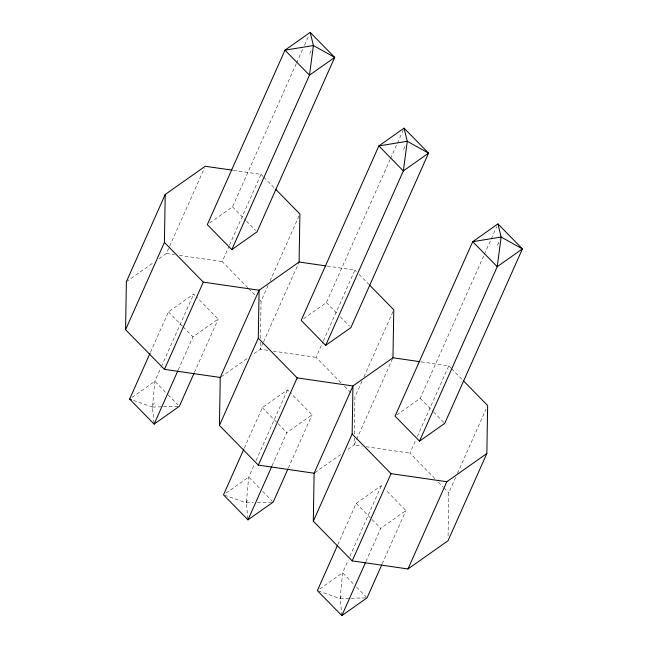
<?xml version="1.0" encoding="UTF-8"?>
<svg xmlns="http://www.w3.org/2000/svg" width="648" height="648" viewBox="0 0 648 648"><rect width="100%" height="100%" fill="white"/><g stroke="black" fill="none" stroke-linecap="round" stroke-linejoin="round"><path stroke-width="0.49" stroke-dasharray="3.24 2.43" d="M260.383 342.249L260.261 349.248L252.914 354.432M260.447 338.248L261.063 301.255L268.426 284.723M354.245 437.999L354.132 445.006L345.967 450.757M354.318 434.006L354.934 397.005L361.884 381.397M448.084 535.758L448.805 492.764L455.755 477.147M154.022 423.087L152.418 407.066L154.84 381.324L160.971 367.554M247.892 518.846L246.281 502.824L248.711 477.082L254.429 464.227M341.861 615.6L340.151 598.582L342.581 572.84L348.3 559.977M159.043 258.674L166.39 253.49L169.258 247.066M169.663 246.151L204.412 168.099M150.474 352.277L168.464 311.874L193.679 294.095L195.777 296.241M161.376 366.638L193.679 294.095M209.741 222.92L232.519 206.866L296.217 63.788M296.63 62.864L302.794 49.013M304.439 45.32L308.958 35.17M133.423 400.432L152.418 407.066L154.321 402.797M309.785 53.679L311.801 49.151M247.876 287.793L222.183 261.589L229.133 245.981M229.538 245.057L261.023 174.353L233.126 170.311M178.241 369.919L192.958 336.863L218.174 319.083L196.474 296.954M194.465 372.341L218.174 319.083M270.062 281.054L299.903 214.018M263.12 342.816L260.261 349.248L268.231 350.406M263.534 341.901L298.696 262.934M244.345 448.027L262.335 407.624L287.55 389.853L289.648 391.991M256.065 460.558L287.55 389.853M303.612 318.67L326.381 302.616L390.088 159.538M390.501 158.614L403.242 129.997M224.443 495.185L246.281 502.824L248.184 498.547M403.655 149.429L405.672 144.909M341.051 382.838L316.054 357.34L323.004 341.731M323.409 340.816L354.893 270.111L326.997 266.061M272.111 465.669L286.829 432.613L312.044 414.841L290.344 392.704M288.328 468.099L312.044 414.841M363.925 376.804L393.773 309.776M392.558 358.692L354.132 445.006L362.102 446.156M337.811 544.701L356.206 503.383L381.413 485.603L382.814 487.029M349.936 556.308L381.413 485.603M396.673 415.004L420.252 398.374L483.959 255.296M484.364 254.372L496.7 226.679M318.314 590.944L340.151 598.582L342.055 594.305M497.526 245.187L499.94 239.76M434.913 478.597L409.925 453.098L415.643 440.243M417.28 436.566L448.756 365.869L420.868 361.819M365.982 561.427L380.7 528.371L405.915 510.592L385.617 489.888M382.199 563.849L405.915 510.592M457.391 473.477L486.008 409.204M126.376 281.71L154.143 262.132M132.071 397.386L154.84 381.324L167.435 394.178M221.065 376.885L248.832 357.307M225.933 493.136L248.711 477.082L259.905 488.503M314.928 472.643L341.885 453.64M319.804 588.894L342.581 572.84L353.776 584.261M152.418 407.066L162.389 406.79M163.385 406.766L178.338 406.345M246.281 502.824L253.263 502.629M257.248 502.516L272.209 502.095M340.151 598.582L350.123 598.298M351.119 598.274L366.079 597.853M166.39 253.49L174.361 254.648M179.342 255.369L222.183 261.589M273.213 351.127L316.054 357.34M366.088 446.739L409.925 453.098M261.023 174.353L263.104 176.483M263.801 177.188L274.906 188.519M354.893 270.111L356.279 271.528M359.057 274.363L368.777 284.278M448.756 365.869L450.846 367.991M451.535 368.696L462.648 380.028M232.519 206.866L245.811 220.425M246.515 221.146L255.612 230.421M326.381 302.616L337.584 314.045M340.378 316.896L349.483 326.179M420.252 398.374L432.848 411.221M433.553 411.934L444.05 422.65M248.565 288.506L254.818 294.881M259.678 299.838L261.063 301.255M344.517 386.378L351.459 393.466M438.388 482.136L443.248 487.094M443.945 487.798L448.805 492.764M168.464 311.874L182.461 326.147M183.165 326.867L192.958 336.863M262.335 407.624L286.829 432.613M356.206 503.383L380.7 528.371M168.14 394.891L177.933 404.887M262.707 491.362L272.5 501.358M356.578 587.112L366.371 597.108"/><path stroke-width="0.97" d="M326.001 265.915L299.101 262.019L259.087 290.231L220.247 377.46L164.454 369.368L125.574 329.702L126.376 281.71L165.216 194.473L205.23 166.261L232.13 170.165M125.574 329.702L164.414 242.474L165.216 194.473M419.872 361.673L392.971 357.769L352.949 385.981L314.118 473.218L258.325 465.118L219.445 425.461L220.247 377.46M219.445 425.461L258.285 338.224L259.087 290.231L203.294 282.131L164.414 242.474M299.101 262.019L299.903 214.018L275.603 189.232M463.344 380.741L487.644 405.526L486.842 453.527L448.003 540.756L407.981 568.968L352.196 560.876L313.316 521.211L314.118 473.218M313.316 521.211L352.148 433.982L352.949 385.981L297.165 377.889L258.285 338.224M392.971 357.769L393.773 309.776L369.473 284.982M194.052 373.256L179.334 406.312L154.127 424.092L129.624 399.103L150.069 353.192M164.454 369.368L203.294 282.131M154.127 424.092L177.836 370.834M231.798 249.626L309.477 75.16L313.413 45.538L310.19 32.4L284.982 50.171L207.303 224.637L231.798 249.626L257.013 231.854L334.684 57.389L310.19 32.4M243.94 448.943L223.495 494.861L247.99 519.842L273.205 502.07L287.923 469.014M258.325 465.118L297.165 377.889M247.99 519.842L271.706 466.584M325.669 345.384L403.348 170.918L407.284 141.288L404.06 128.158L378.853 145.93L301.174 320.396L325.669 345.384L350.884 327.605L428.555 153.139L404.06 128.158M337.397 545.616L317.366 590.611L341.861 615.6L367.076 597.829L381.794 564.764M352.196 560.876L391.036 473.648L352.148 433.982M341.861 615.6L365.577 562.343M419.54 441.134L497.219 266.676L501.147 237.047L497.931 223.908L472.716 241.688L395.045 416.146L419.54 441.134L444.747 423.363L522.426 248.897L497.931 223.908M407.981 568.968L446.82 481.739L486.842 453.527M391.036 473.648L446.82 481.739M129.624 399.103L131.528 399.767M334.684 57.389L309.477 75.16L284.982 50.171L313.413 45.538L334.684 57.389M428.555 153.139L403.348 170.918L378.853 145.93L407.284 141.288L428.555 153.139M522.426 248.897L497.219 266.676L472.716 241.688L501.147 237.047L522.426 248.897"/></g></svg>
